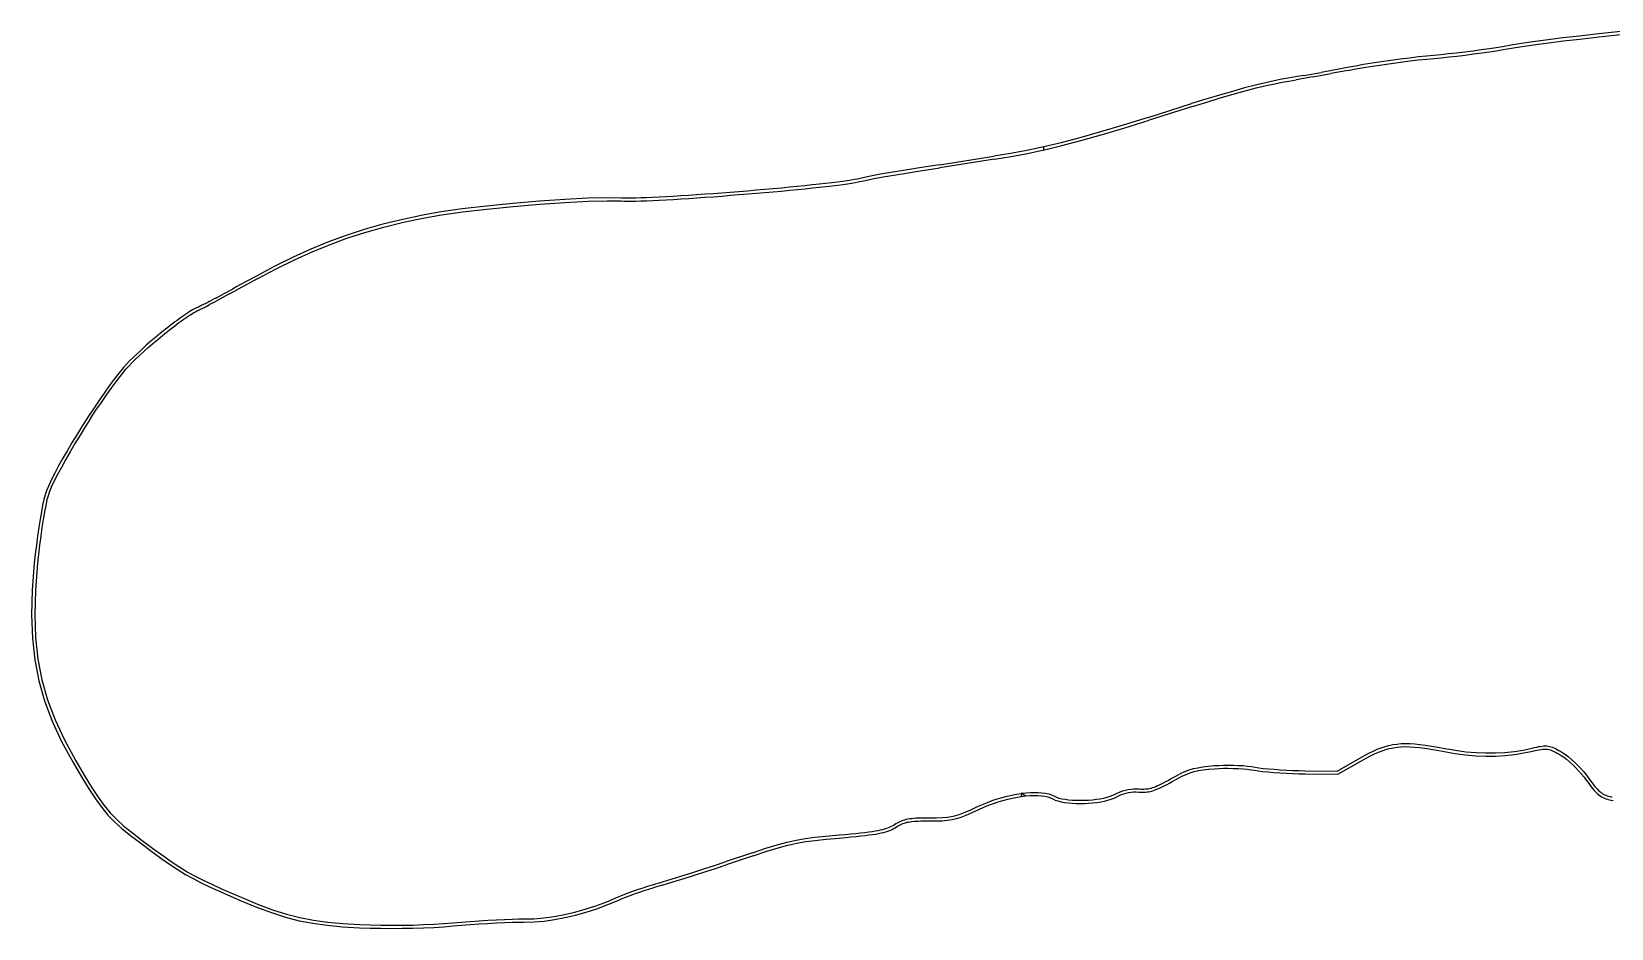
# Model space of a CAD drawing. Extents: x -187 to 142, y -17 to 97.
# Drawn here: x -187.1 to -22.5, y -7 to 86.5 of the extents above; entities that cross this region are included whole.
import ezdxf

# ---------------------------------------------------------------- set-up
doc = ezdxf.new("R2010")
doc.units = 0
doc.layers.get('0').update_dxf_attribs({"linetype": 'CONTINUOUS'})

msp = doc.modelspace()

# ---------------------------------------------------------------- linework, layer by layer
for p, q in [((-29.11, 85.6), (-30.45, 85.43)), ((-27.6, 85.79), (-29.11, 85.6)), ((-25.87, 85.99), (-27.6, 85.79)), ((-27.56, 85.48), (-25.83, 85.68)), ((-23.87, 86.21), (-25.87, 85.99)), ((-25.83, 85.68), (-23.83, 85.9)), ((-21.55, 86.45), (-23.87, 86.21)), ((-23.83, 85.9), (-21.52, 86.15)), ((-41.05, 83.97), (-41.81, 83.9)), ((-40.31, 84.04), (-41.05, 83.97)), ((-39.51, 84.12), (-40.31, 84.04)), ((-38.66, 84.21), (-39.51, 84.12)), ((-37.8, 84.31), (-38.66, 84.21)), ((-38.63, 83.9), (-37.76, 84.01)), ((-36.93, 84.42), (-37.8, 84.31)), ((-37.76, 84.01), (-36.89, 84.12)), ((-36.09, 84.54), (-36.93, 84.42)), ((-36.89, 84.12), (-36.04, 84.23)), ((-35.28, 84.65), (-36.09, 84.54)), ((-36.04, 84.23), (-35.24, 84.35)), ((-34.54, 84.77), (-35.28, 84.65)), ((-35.24, 84.35), (-34.49, 84.46)), ((-33.88, 84.88), (-34.54, 84.77)), ((-34.49, 84.46), (-33.83, 84.58)), ((-32.79, 85.07), (-33.88, 84.88)), ((-33.83, 84.58), (-32.74, 84.77)), ((-31.66, 85.25), (-32.79, 85.07)), ((-32.74, 84.77), (-31.61, 84.94)), ((-30.45, 85.43), (-31.66, 85.25)), ((-31.61, 84.94), (-30.41, 85.12)), ((-30.41, 85.12), (-29.07, 85.3)), ((-29.07, 85.3), (-27.56, 85.48)), ((-51.83, 82.38), (-52.77, 82.21)), ((-50.03, 82.71), (-51.83, 82.38)), ((-49.98, 82.4), (-51.78, 82.08)), ((-49.21, 82.86), (-50.03, 82.71)), ((-49.98, 82.4), (-49.15, 82.56)), ((-48.37, 83.01), (-49.21, 82.86)), ((-49.15, 82.56), (-48.32, 82.7)), ((-47.47, 83.16), (-48.37, 83.01)), ((-48.32, 82.7), (-47.42, 82.85)), ((-46.51, 83.31), (-47.47, 83.16)), ((-47.42, 82.85), (-46.47, 83)), ((-45.53, 83.45), (-46.51, 83.31)), ((-46.47, 83), (-45.49, 83.14)), ((-44.55, 83.58), (-45.53, 83.45)), ((-45.49, 83.14), (-44.51, 83.27)), ((-43.58, 83.7), (-44.55, 83.58)), ((-44.51, 83.27), (-43.55, 83.4)), ((-42.66, 83.81), (-43.58, 83.7)), ((-43.55, 83.4), (-42.63, 83.5)), ((-41.81, 83.9), (-42.66, 83.81)), ((-42.63, 83.5), (-41.78, 83.59)), ((-41.78, 83.59), (-41.03, 83.66)), ((-41.03, 83.66), (-40.28, 83.73)), ((-40.28, 83.73), (-39.48, 83.81)), ((-39.48, 83.81), (-38.63, 83.9)), ((-59.61, 80.88), (-60.77, 80.58)), ((-58.57, 81.13), (-59.61, 80.88)), ((-59.53, 80.58), (-58.5, 80.83)), ((-57.66, 81.34), (-58.57, 81.13)), ((-58.5, 80.83), (-57.59, 81.03)), ((-56.88, 81.49), (-57.66, 81.34)), ((-57.59, 81.03), (-56.83, 81.18)), ((-56.2, 81.6), (-56.88, 81.49)), ((-56.83, 81.18), (-56.15, 81.3)), ((-55.43, 81.74), (-56.2, 81.6)), ((-56.15, 81.3), (-55.38, 81.43)), ((-54.59, 81.89), (-55.43, 81.74)), ((-53.64, 81.74), (-55.38, 81.43)), ((-54.59, 81.89), (-52.77, 82.21)), ((-53.64, 81.74), (-51.78, 82.08)), ((-64.79, 79.42), (-66.28, 78.96)), ((-66.19, 78.66), (-64.7, 79.12)), ((-63.37, 79.84), (-64.79, 79.42)), ((-64.7, 79.12), (-63.28, 79.55)), ((-62.02, 80.23), (-63.37, 79.84)), ((-63.28, 79.55), (-61.93, 79.93)), ((-60.77, 80.58), (-62.02, 80.23)), ((-61.93, 79.93), (-60.68, 80.28)), ((-60.68, 80.28), (-59.53, 80.58)), ((-70.78, 77.52), (-73.41, 76.7)), ((-70.78, 77.52), (-66.28, 78.96)), ((-66.19, 78.66), (-70.68, 77.22)), ((-75.77, 76), (-77.9, 75.4)), ((-73.41, 76.7), (-75.77, 76)), ((-75.68, 75.7), (-73.32, 76.4)), ((-73.32, 76.4), (-70.68, 77.22)), ((-83.42, 74.07), (-85.13, 73.75)), ((-81.67, 74.45), (-83.42, 74.07)), ((-83.36, 73.77), (-81.68, 74.13)), ((-81.68, 74.13), (-81.67, 74.45)), ((-81.61, 74.14), (-81.68, 74.13)), ((-79.85, 74.88), (-81.67, 74.45)), ((-81.61, 74.14), (-79.78, 74.58)), ((-77.9, 75.4), (-79.85, 74.88)), ((-79.78, 74.58), (-77.82, 75.1)), ((-77.82, 75.1), (-75.68, 75.7)), ((-92.54, 72.59), (-94.61, 72.26)), ((-92.54, 72.59), (-86.86, 73.47)), ((-86.81, 73.16), (-92.49, 72.28)), ((-85.13, 73.75), (-86.86, 73.47)), ((-86.81, 73.16), (-85.08, 73.45)), ((-85.08, 73.45), (-83.36, 73.77)), ((-103.17, 70.78), (-103.76, 70.71)), ((-102.63, 70.85), (-103.17, 70.78)), ((-102.14, 70.92), (-102.63, 70.85)), ((-101.72, 70.98), (-102.14, 70.92)), ((-101.37, 71.05), (-101.72, 70.98)), ((-101.08, 71.1), (-101.37, 71.05)), ((-101.31, 70.74), (-101.01, 70.8)), ((-100.34, 71.26), (-101.08, 71.1)), ((-101.01, 70.8), (-100.27, 70.96)), ((-99.56, 71.42), (-100.34, 71.26)), ((-100.27, 70.96), (-99.5, 71.12)), ((-98.67, 71.59), (-99.56, 71.42)), ((-99.5, 71.12), (-98.62, 71.28)), ((-97.6, 71.77), (-98.67, 71.59)), ((-98.62, 71.28), (-97.55, 71.47)), ((-96.27, 71.99), (-97.6, 71.77)), ((-97.55, 71.47), (-96.23, 71.69)), ((-94.61, 72.26), (-96.27, 71.99)), ((-96.23, 71.69), (-94.56, 71.95)), ((-94.56, 71.95), (-92.49, 72.28)), ((-127.14, 69.15), (-129.16, 69.1)), ((-125.67, 69.12), (-127.14, 69.15)), ((-123.63, 69.13), (-124.16, 69.12)), ((-123.05, 69.15), (-123.63, 69.13)), ((-122.42, 69.18), (-123.05, 69.15)), ((-121.74, 69.21), (-122.42, 69.18)), ((-121.03, 69.25), (-121.74, 69.21)), ((-120.27, 69.29), (-121.03, 69.25)), ((-119.49, 69.34), (-120.27, 69.29)), ((-118.68, 69.39), (-119.49, 69.34)), ((-117.84, 69.45), (-118.68, 69.39)), ((-118.66, 69.08), (-117.82, 69.14)), ((-116.98, 69.51), (-117.84, 69.45)), ((-117.82, 69.14), (-116.97, 69.2)), ((-116.11, 69.57), (-116.98, 69.51)), ((-116.97, 69.2), (-116.09, 69.26)), ((-115.22, 69.64), (-116.11, 69.57)), ((-116.09, 69.26), (-115.2, 69.33)), ((-114.33, 69.71), (-115.22, 69.64)), ((-115.2, 69.33), (-114.31, 69.4)), ((-113.43, 69.78), (-114.33, 69.71)), ((-114.31, 69.4), (-113.41, 69.47)), ((-112.53, 69.85), (-113.43, 69.78)), ((-113.41, 69.47), (-112.51, 69.54)), ((-111.63, 69.93), (-112.53, 69.85)), ((-112.51, 69.54), (-111.61, 69.62)), ((-110.74, 70.01), (-111.63, 69.93)), ((-111.61, 69.62), (-110.72, 69.7)), ((-109.87, 70.08), (-110.74, 70.01)), ((-110.72, 69.7), (-109.85, 69.77)), ((-109.01, 70.16), (-109.87, 70.08)), ((-109.85, 69.77), (-108.98, 69.85)), ((-108.17, 70.24), (-109.01, 70.16)), ((-108.98, 69.85), (-108.14, 69.93)), ((-107.35, 70.32), (-108.17, 70.24)), ((-108.14, 69.93), (-107.32, 70.01)), ((-106.56, 70.4), (-107.35, 70.32)), ((-107.32, 70.01), (-106.53, 70.09)), ((-105.8, 70.48), (-106.56, 70.4)), ((-106.53, 70.09), (-105.77, 70.17)), ((-105.08, 70.56), (-105.8, 70.48)), ((-105.77, 70.17), (-105.05, 70.24)), ((-104.4, 70.63), (-105.08, 70.56)), ((-105.05, 70.24), (-104.37, 70.32)), ((-103.76, 70.71), (-104.4, 70.63)), ((-104.37, 70.32), (-103.73, 70.4)), ((-103.73, 70.4), (-103.14, 70.47)), ((-103.14, 70.47), (-102.6, 70.54)), ((-102.6, 70.54), (-102.11, 70.61)), ((-102.11, 70.61), (-101.68, 70.68)), ((-101.68, 70.68), (-101.31, 70.74)), ((-144.46, 67.68), (-146.2, 67.38)), ((-142.25, 67.99), (-144.46, 67.68)), ((-144.42, 67.37), (-142.22, 67.67)), ((-139.71, 68.28), (-142.25, 67.99)), ((-142.22, 67.67), (-139.68, 67.97)), ((-136.98, 68.55), (-139.71, 68.28)), ((-139.68, 67.97), (-136.96, 68.23)), ((-134.22, 68.79), (-136.98, 68.55)), ((-136.96, 68.23), (-134.19, 68.47)), ((-131.57, 68.97), (-134.22, 68.79)), ((-134.19, 68.47), (-131.54, 68.66)), ((-129.16, 69.1), (-131.57, 68.97)), ((-131.54, 68.66), (-129.14, 68.78)), ((-129.14, 68.78), (-127.14, 68.84)), ((-127.14, 68.84), (-125.7, 68.81)), ((-125.7, 68.81), (-125.41, 68.8)), ((-125.39, 69.11), (-125.67, 69.12)), ((-125.41, 68.8), (-125.06, 68.79)), ((-125.05, 69.1), (-125.39, 69.11)), ((-125.06, 68.79), (-124.64, 68.79)), ((-124.64, 69.11), (-125.05, 69.1)), ((-124.16, 69.12), (-124.64, 69.11)), ((-124.64, 68.79), (-124.16, 68.8)), ((-124.16, 68.8), (-123.63, 68.82)), ((-123.63, 68.82), (-123.04, 68.84)), ((-123.04, 68.84), (-122.41, 68.87)), ((-122.41, 68.87), (-121.73, 68.9)), ((-121.73, 68.9), (-121.02, 68.94)), ((-121.02, 68.94), (-120.26, 68.98)), ((-120.26, 68.98), (-119.48, 69.03)), ((-119.48, 69.03), (-118.66, 69.08)), ((-150.51, 66.38), (-152.47, 65.83)), ((-152.39, 65.53), (-150.43, 66.08)), ((-148.43, 66.89), (-150.51, 66.38)), ((-150.43, 66.08), (-148.36, 66.59)), ((-146.2, 67.38), (-148.43, 66.89)), ((-148.36, 66.59), (-146.14, 67.07)), ((-146.14, 67.07), (-144.42, 67.37)), ((-156.19, 64.55), (-158.02, 63.8)), ((-157.9, 63.52), (-156.08, 64.26)), ((-154.35, 65.22), (-156.19, 64.55)), ((-156.08, 64.26), (-154.26, 64.93)), ((-152.47, 65.83), (-154.35, 65.22)), ((-154.26, 64.93), (-152.39, 65.53)), ((-159.87, 62.96), (-161.77, 62.02)), ((-161.63, 61.74), (-159.73, 62.68)), ((-158.02, 63.8), (-159.87, 62.96)), ((-159.73, 62.68), (-157.9, 63.52)), ((-163.76, 60.96), (-164.77, 60.41)), ((-161.77, 62.02), (-163.76, 60.96)), ((-163.61, 60.69), (-161.63, 61.74)), ((-167.07, 59.17), (-166.2, 59.64)), ((-166.49, 59.13), (-165.58, 59.62)), ((-165.73, 59.89), (-166.2, 59.64)), ((-164.77, 60.41), (-165.73, 59.89)), ((-164.62, 60.14), (-165.58, 59.62)), ((-163.61, 60.69), (-164.62, 60.14)), ((-170.06, 57.62), (-170.2, 57.54)), ((-169.92, 57.68), (-170.06, 57.62)), ((-169.9, 57.69), (-169.92, 57.68)), ((-169.85, 57.71), (-169.9, 57.69)), ((-169.8, 57.73), (-169.85, 57.71)), ((-169.74, 57.77), (-169.8, 57.73)), ((-169.66, 57.8), (-169.74, 57.77)), ((-169.57, 57.85), (-169.66, 57.8)), ((-169.48, 57.9), (-169.57, 57.85)), ((-169.37, 57.95), (-169.48, 57.9)), ((-169.43, 57.57), (-169.33, 57.62)), ((-169.26, 58.01), (-169.37, 57.95)), ((-169.33, 57.62), (-169.23, 57.68)), ((-169.13, 58.07), (-169.26, 58.01)), ((-169.23, 57.68), (-169.11, 57.73)), ((-169, 58.14), (-169.13, 58.07)), ((-169.11, 57.73), (-168.99, 57.8)), ((-169, 58.14), (-168.71, 58.29)), ((-168.99, 57.8), (-168.86, 57.87)), ((-168.86, 57.87), (-168.57, 58.02)), ((-168.56, 58.38), (-168.71, 58.29)), ((-168.25, 58.19), (-168.57, 58.02)), ((-168.56, 58.38), (-168.22, 58.55)), ((-168.25, 58.19), (-167.9, 58.37)), ((-167.86, 58.74), (-168.22, 58.55)), ((-167.33, 58.68), (-167.9, 58.37)), ((-167.86, 58.74), (-167.07, 59.17)), ((-166.49, 59.13), (-167.33, 58.68)), ((-172.43, 56.03), (-172.67, 55.84)), ((-172.19, 56.21), (-172.43, 56.03)), ((-172.24, 55.79), (-172, 55.97)), ((-171.96, 56.38), (-172.19, 56.21)), ((-172, 55.97), (-171.77, 56.14)), ((-171.73, 56.55), (-171.96, 56.38)), ((-171.77, 56.14), (-171.54, 56.3)), ((-171.51, 56.71), (-171.73, 56.55)), ((-171.54, 56.3), (-171.32, 56.46)), ((-171.29, 56.86), (-171.51, 56.71)), ((-171.32, 56.46), (-171.11, 56.61)), ((-171.09, 57), (-171.29, 56.86)), ((-171.11, 56.61), (-170.91, 56.74)), ((-170.89, 57.13), (-171.09, 57)), ((-170.91, 56.74), (-170.71, 56.87)), ((-170.7, 57.25), (-170.89, 57.13)), ((-170.71, 56.87), (-170.53, 56.99)), ((-170.52, 57.36), (-170.7, 57.25)), ((-170.53, 56.99), (-170.36, 57.1)), ((-170.36, 57.46), (-170.52, 57.36)), ((-170.2, 57.54), (-170.36, 57.46)), ((-170.36, 57.1), (-170.2, 57.19)), ((-170.2, 57.19), (-170.05, 57.27)), ((-170.05, 57.27), (-169.92, 57.34)), ((-169.92, 57.34), (-169.81, 57.39)), ((-169.81, 57.39), (-169.77, 57.41)), ((-169.77, 57.41), (-169.72, 57.43)), ((-169.72, 57.43), (-169.66, 57.46)), ((-169.66, 57.46), (-169.59, 57.49)), ((-169.59, 57.49), (-169.51, 57.53)), ((-169.51, 57.53), (-169.43, 57.57)), ((-174.18, 54.63), (-174.68, 54.2)), ((-174.47, 53.97), (-173.97, 54.39)), ((-173.67, 55.05), (-174.18, 54.63)), ((-173.97, 54.39), (-173.47, 54.81)), ((-173.42, 55.25), (-173.67, 55.05)), ((-173.47, 54.81), (-173.22, 55.01)), ((-173.17, 55.45), (-173.42, 55.25)), ((-173.22, 55.01), (-172.97, 55.21)), ((-172.92, 55.65), (-173.17, 55.45)), ((-172.97, 55.21), (-172.72, 55.41)), ((-172.67, 55.84), (-172.92, 55.65)), ((-172.72, 55.41), (-172.48, 55.6)), ((-172.48, 55.6), (-172.24, 55.79)), ((-176.09, 52.94), (-176.51, 52.54)), ((-176.29, 52.32), (-175.88, 52.72)), ((-175.64, 53.36), (-176.09, 52.94)), ((-175.88, 52.72), (-175.43, 53.13)), ((-175.17, 53.78), (-175.64, 53.36)), ((-175.43, 53.13), (-174.96, 53.55)), ((-174.68, 54.2), (-175.17, 53.78)), ((-174.96, 53.55), (-174.47, 53.97)), ((-177.53, 51.47), (-178, 50.91)), ((-177.75, 50.72), (-177.29, 51.28)), ((-177.24, 51.8), (-177.53, 51.47)), ((-177.29, 51.28), (-177, 51.6)), ((-176.9, 52.16), (-177.24, 51.8)), ((-177, 51.6), (-176.67, 51.95)), ((-176.51, 52.54), (-176.9, 52.16)), ((-176.67, 51.95), (-176.29, 52.32)), ((-179.02, 49.57), (-179.56, 48.81)), ((-179.29, 48.64), (-178.75, 49.39)), ((-178.5, 50.27), (-179.02, 49.57)), ((-178.75, 49.39), (-178.24, 50.09)), ((-178, 50.91), (-178.5, 50.27)), ((-178.24, 50.09), (-177.75, 50.72)), ((-180.12, 48.01), (-180.68, 47.17)), ((-180.41, 47.01), (-179.85, 47.84)), ((-179.56, 48.81), (-180.12, 48.01)), ((-179.85, 47.84), (-179.29, 48.64)), ((-181.24, 46.31), (-181.8, 45.44)), ((-180.97, 46.15), (-181.53, 45.28)), ((-180.68, 47.17), (-181.24, 46.31)), ((-180.97, 46.15), (-180.41, 47.01)), ((-182.35, 44.56), (-182.88, 43.69)), ((-181.8, 45.44), (-182.35, 44.56)), ((-181.53, 45.28), (-182.07, 44.41)), ((-183.38, 42.84), (-183.86, 42.01)), ((-182.88, 43.69), (-183.38, 42.84)), ((-182.6, 43.54), (-183.1, 42.68)), ((-182.07, 44.41), (-182.6, 43.54)), ((-184.3, 41.22), (-184.69, 40.48)), ((-183.86, 42.01), (-184.3, 41.22)), ((-183.58, 41.86), (-184.01, 41.07)), ((-183.1, 42.68), (-183.58, 41.86)), ((-185.04, 39.8), (-185.33, 39.18)), ((-184.69, 40.48), (-185.04, 39.8)), ((-184.75, 39.66), (-185.03, 39.06)), ((-184.4, 40.34), (-184.75, 39.66)), ((-184.01, 41.07), (-184.4, 40.34)), ((-185.71, 38.19), (-185.84, 37.73)), ((-185.55, 38.64), (-185.71, 38.19)), ((-185.33, 39.18), (-185.55, 38.64)), ((-185.4, 38.11), (-185.52, 37.67)), ((-185.25, 38.54), (-185.4, 38.11)), ((-185.03, 39.06), (-185.25, 38.54)), ((-186.1, 36.44), (-186.23, 35.66)), ((-185.97, 37.14), (-186.1, 36.44)), ((-185.84, 37.73), (-185.97, 37.14)), ((-185.77, 36.42), (-185.91, 35.64)), ((-185.64, 37.1), (-185.77, 36.42)), ((-185.52, 37.67), (-185.64, 37.1)), ((-186.37, 34.81), (-186.5, 33.91)), ((-186.23, 35.66), (-186.37, 34.81)), ((-186.04, 34.79), (-186.17, 33.89)), ((-185.91, 35.64), (-186.04, 34.79)), ((-186.62, 32.97), (-186.73, 32.03)), ((-186.5, 33.91), (-186.62, 32.97)), ((-186.29, 32.95), (-186.41, 32.01)), ((-186.17, 33.89), (-186.29, 32.95)), ((-186.73, 32.03), (-186.83, 31.1)), ((-186.41, 32.01), (-186.5, 31.08)), ((-186.83, 31.1), (-187.05, 28.29)), ((-186.5, 31.08), (-186.72, 28.29)), ((-187.05, 28.29), (-187.11, 25.7)), ((-186.72, 28.29), (-186.79, 25.71)), ((-187.11, 25.7), (-187.03, 23.29)), ((-186.79, 25.71), (-186.71, 23.33)), ((-187.03, 23.29), (-186.78, 21.02)), ((-186.71, 23.33), (-186.46, 21.08)), ((-186.78, 21.02), (-186.36, 18.85)), ((-186.46, 21.08), (-186.05, 18.94)), ((-186.36, 18.85), (-185.76, 16.74)), ((-186.05, 18.94), (-185.46, 16.85)), ((-185.76, 16.74), (-184.98, 14.64)), ((-185.46, 16.85), (-184.67, 14.78)), ((-184.98, 14.64), (-183.99, 12.53)), ((-184.67, 14.78), (-183.7, 12.68)), ((-183.99, 12.53), (-182.8, 10.34)), ((-183.7, 12.68), (-182.52, 10.51)), ((-47.35, 11.51), (-46.93, 11.7)), ((-46.93, 11.7), (-46.52, 11.86)), ((-46.81, 11.4), (-46.41, 11.56)), ((-46.52, 11.86), (-46.11, 12)), ((-46.41, 11.56), (-46.02, 11.69)), ((-46.11, 12), (-45.71, 12.11)), ((-46.02, 11.69), (-45.64, 11.79)), ((-45.71, 12.11), (-45.3, 12.19)), ((-45.64, 11.79), (-45.24, 11.87)), ((-45.3, 12.19), (-44.88, 12.25)), ((-45.24, 11.87), (-44.84, 11.93)), ((-44.88, 12.25), (-44.45, 12.29)), ((-44.84, 11.93), (-44.43, 11.97)), ((-44.45, 12.29), (-44, 12.3)), ((-44.43, 11.97), (-44, 11.98)), ((-44, 12.3), (-43.52, 12.29)), ((-44, 11.98), (-43.54, 11.97)), ((-43.54, 11.97), (-43.05, 11.94)), ((-43.52, 12.29), (-43.02, 12.26)), ((-43.05, 11.94), (-42.52, 11.89)), ((-43.02, 12.26), (-42.48, 12.21)), ((-42.52, 11.89), (-41.96, 11.81)), ((-42.48, 12.21), (-41.91, 12.13)), ((-41.96, 11.81), (-41.35, 11.72)), ((-41.91, 12.13), (-41.29, 12.04)), ((-41.35, 11.72), (-40.69, 11.61)), ((-41.29, 12.04), (-40.62, 11.92)), ((-40.69, 11.61), (-39.97, 11.48)), ((-40.62, 11.92), (-39.9, 11.79)), ((-39.9, 11.79), (-38.78, 11.6)), ((-38.78, 11.6), (-37.69, 11.45)), ((-32.68, 11.48), (-31.73, 11.63)), ((-31.73, 11.63), (-30.78, 11.83)), ((-31.67, 11.32), (-30.71, 11.52)), ((-30.78, 11.83), (-30.54, 11.89)), ((-30.71, 11.52), (-30.47, 11.58)), ((-30.54, 11.89), (-30.32, 11.94)), ((-30.47, 11.58), (-30.26, 11.63)), ((-30.32, 11.94), (-30.12, 11.98)), ((-30.26, 11.63), (-30.07, 11.66)), ((-30.12, 11.98), (-29.93, 12.01)), ((-30.07, 11.66), (-29.89, 11.69)), ((-29.93, 12.01), (-29.76, 12.04)), ((-29.89, 11.69), (-29.73, 11.72)), ((-29.76, 12.04), (-29.59, 12.05)), ((-29.73, 11.72), (-29.58, 11.73)), ((-29.59, 12.05), (-29.43, 12.06)), ((-29.58, 11.73), (-29.44, 11.73)), ((-29.44, 11.73), (-29.31, 11.73)), ((-29.43, 12.06), (-29.28, 12.05)), ((-29.31, 11.73), (-29.19, 11.71)), ((-29.28, 12.05), (-29.13, 12.03)), ((-29.19, 11.71), (-29.06, 11.69)), ((-29.13, 12.03), (-28.98, 12)), ((-29.06, 11.69), (-28.93, 11.65)), ((-28.98, 12), (-28.83, 11.96)), ((-28.93, 11.65), (-28.8, 11.61)), ((-28.83, 11.96), (-28.68, 11.91)), ((-28.8, 11.61), (-28.66, 11.55)), ((-28.68, 11.91), (-28.53, 11.84)), ((-28.66, 11.55), (-28.52, 11.48)), ((-28.53, 11.84), (-28.37, 11.77)), ((-28.37, 11.77), (-28.2, 11.68)), ((-28.2, 11.68), (-28.02, 11.58)), ((-28.02, 11.58), (-27.82, 11.46)), ((-182.8, 10.34), (-181.92, 8.83)), ((-182.52, 10.51), (-181.63, 9.01)), ((-65.61, 9.79), (-65.11, 9.88)), ((-65.11, 9.88), (-64.55, 9.95)), ((-64.55, 9.95), (-63.92, 10)), ((-63.92, 10), (-63.45, 10.03)), ((-63.45, 10.03), (-62.96, 10.05)), ((-62.96, 10.05), (-62.44, 10.05)), ((-62.44, 10.05), (-61.92, 10.04)), ((-61.92, 10.04), (-61.41, 10.03)), ((-61.41, 10.03), (-60.91, 10)), ((-60.91, 10), (-60.44, 9.95)), ((-60.44, 9.95), (-60.02, 9.9)), ((-60.02, 9.9), (-59.64, 9.84)), ((-51.1, 9.43), (-48.73, 10.78)), ((-51.02, 9.1), (-48.57, 10.5)), ((-48.73, 10.78), (-48.25, 11.05)), ((-48.57, 10.5), (-48.09, 10.77)), ((-48.25, 11.05), (-47.79, 11.29)), ((-48.09, 10.77), (-47.65, 11.01)), ((-47.79, 11.29), (-47.35, 11.51)), ((-47.65, 11.01), (-47.22, 11.22)), ((-47.22, 11.22), (-46.81, 11.4)), ((-39.97, 11.48), (-38.83, 11.28)), ((-38.83, 11.28), (-37.73, 11.14)), ((-37.73, 11.14), (-36.66, 11.04)), ((-37.69, 11.45), (-36.64, 11.36)), ((-36.66, 11.04), (-35.62, 11)), ((-36.64, 11.36), (-35.61, 11.32)), ((-35.62, 11), (-34.61, 11)), ((-35.61, 11.32), (-34.62, 11.32)), ((-34.62, 11.32), (-33.64, 11.38)), ((-34.61, 11), (-33.62, 11.06)), ((-33.64, 11.38), (-32.68, 11.48)), ((-33.62, 11.06), (-32.64, 11.16)), ((-32.64, 11.16), (-31.67, 11.32)), ((-28.52, 11.48), (-28.35, 11.39)), ((-28.35, 11.39), (-28.18, 11.3)), ((-28.18, 11.3), (-27.99, 11.19)), ((-27.99, 11.19), (-27.78, 11.06)), ((-27.82, 11.46), (-27.61, 11.34)), ((-27.78, 11.06), (-27.51, 10.88)), ((-27.61, 11.34), (-27.32, 11.15)), ((-27.51, 10.88), (-27.22, 10.66)), ((-27.32, 11.15), (-27.01, 10.91)), ((-27.22, 10.66), (-26.91, 10.4)), ((-27.01, 10.91), (-26.69, 10.64)), ((-26.91, 10.4), (-26.59, 10.11)), ((-26.69, 10.64), (-26.36, 10.34)), ((-26.59, 10.11), (-26.27, 9.8)), ((-26.36, 10.34), (-26.03, 10.02)), ((-26.03, 10.02), (-25.71, 9.69)), ((-181.92, 8.83), (-181.15, 7.58)), ((-181.63, 9.01), (-180.87, 7.76)), ((-69.2, 8.21), (-68.97, 8.34)), ((-68.97, 8.34), (-68.72, 8.47)), ((-68.72, 8.47), (-68.46, 8.62)), ((-68.57, 8.19), (-68.3, 8.34)), ((-68.46, 8.62), (-67.91, 8.92)), ((-68.3, 8.34), (-67.76, 8.64)), ((-67.91, 8.92), (-67.41, 9.18)), ((-67.76, 8.64), (-67.28, 8.89)), ((-67.41, 9.18), (-66.96, 9.38)), ((-67.28, 8.89), (-66.84, 9.09)), ((-66.96, 9.38), (-66.52, 9.55)), ((-66.84, 9.09), (-66.41, 9.25)), ((-66.52, 9.55), (-66.07, 9.69)), ((-66.41, 9.25), (-65.99, 9.38)), ((-66.07, 9.69), (-65.61, 9.79)), ((-65.99, 9.38), (-65.55, 9.48)), ((-65.55, 9.48), (-65.07, 9.56)), ((-65.07, 9.56), (-64.52, 9.63)), ((-64.52, 9.63), (-63.9, 9.68)), ((-63.9, 9.68), (-63.44, 9.71)), ((-63.44, 9.71), (-62.96, 9.73)), ((-62.96, 9.73), (-62.45, 9.73)), ((-62.45, 9.73), (-61.93, 9.72)), ((-61.93, 9.72), (-61.43, 9.7)), ((-61.43, 9.7), (-60.94, 9.67)), ((-60.94, 9.67), (-60.48, 9.63)), ((-60.48, 9.63), (-60.06, 9.58)), ((-60.06, 9.58), (-59.71, 9.53)), ((-59.71, 9.53), (-59.32, 9.46)), ((-59.64, 9.84), (-59.27, 9.78)), ((-59.32, 9.46), (-58.84, 9.4)), ((-59.27, 9.78), (-58.8, 9.72)), ((-58.84, 9.4), (-58.3, 9.34)), ((-58.8, 9.72), (-58.27, 9.67)), ((-58.3, 9.34), (-57.71, 9.29)), ((-58.27, 9.67), (-57.68, 9.62)), ((-57.71, 9.29), (-57.08, 9.25)), ((-57.68, 9.62), (-57.05, 9.57)), ((-57.08, 9.25), (-56.42, 9.21)), ((-57.05, 9.57), (-56.4, 9.53)), ((-56.42, 9.21), (-55.75, 9.17)), ((-56.4, 9.53), (-55.74, 9.5)), ((-55.75, 9.17), (-55.09, 9.15)), ((-55.74, 9.5), (-55.08, 9.48)), ((-55.09, 9.15), (-54.45, 9.14)), ((-55.08, 9.48), (-54.45, 9.46)), ((-54.45, 9.46), (-51.1, 9.43)), ((-54.45, 9.14), (-51.02, 9.1)), ((-26.27, 9.8), (-25.96, 9.47)), ((-25.96, 9.47), (-25.66, 9.13)), ((-25.71, 9.69), (-25.41, 9.34)), ((-25.66, 9.13), (-25.39, 8.8)), ((-25.41, 9.34), (-25.13, 9)), ((-25.39, 8.8), (-25.15, 8.48)), ((-25.15, 8.48), (-24.97, 8.24)), ((-25.13, 9), (-24.88, 8.66)), ((-24.97, 8.24), (-24.81, 8.02)), ((-24.88, 8.66), (-24.71, 8.43)), ((-24.71, 8.43), (-24.55, 8.21)), ((-181.15, 7.58), (-180.46, 6.53)), ((-180.87, 7.76), (-180.19, 6.72)), ((-180.19, 6.72), (-179.56, 5.84)), ((-86.52, 6.53), (-86, 6.69)), ((-86, 6.69), (-85.49, 6.82)), ((-85.49, 6.82), (-84.99, 6.94)), ((-85.42, 6.51), (-84.93, 6.62)), ((-84.99, 6.94), (-84.5, 7.04)), ((-84.93, 6.62), (-84.45, 6.72)), ((-84.5, 7.04), (-84.02, 7.11)), ((-84.45, 6.72), (-83.98, 6.79)), ((-83.97, 7.12), (-84.02, 7.11)), ((-84.02, 7.11), (-83.97, 7.09)), ((-83.98, 6.79), (-83.97, 7.09)), ((-83.98, 6.79), (-83.53, 6.85)), ((-83.97, 7.12), (-83.55, 7.17)), ((-83.97, 7.09), (-83.97, 7.12)), ((-83.97, 7.09), (-83.53, 6.85)), ((-83.55, 7.17), (-83.1, 7.2)), ((-83.53, 6.85), (-83.09, 6.88)), ((-83.1, 7.2), (-82.67, 7.22)), ((-83.09, 6.88), (-82.67, 6.89)), ((-82.67, 7.22), (-82.25, 7.21)), ((-82.67, 6.89), (-82.28, 6.88)), ((-82.28, 6.88), (-81.91, 6.85)), ((-82.25, 7.21), (-81.86, 7.18)), ((-81.91, 6.85), (-81.57, 6.81)), ((-81.86, 7.18), (-81.5, 7.13)), ((-81.57, 6.81), (-81.26, 6.74)), ((-81.5, 7.13), (-81.16, 7.05)), ((-81.26, 6.74), (-80.98, 6.65)), ((-81.16, 7.05), (-80.85, 6.95)), ((-80.98, 6.65), (-80.74, 6.54)), ((-80.85, 6.95), (-80.57, 6.82)), ((-80.57, 6.82), (-80.36, 6.72)), ((-80.36, 6.72), (-80.09, 6.63)), ((-80.09, 6.63), (-79.79, 6.56)), ((-75.78, 6.56), (-75.41, 6.63)), ((-75.41, 6.63), (-75.06, 6.71)), ((-75.06, 6.71), (-74.74, 6.81)), ((-74.74, 6.81), (-74.46, 6.91)), ((-74.64, 6.5), (-74.33, 6.62)), ((-74.46, 6.91), (-74.22, 7.03)), ((-74.33, 6.62), (-74.07, 6.75)), ((-74.22, 7.03), (-73.96, 7.16)), ((-74.07, 6.75), (-73.82, 6.88)), ((-73.96, 7.16), (-73.7, 7.28)), ((-73.82, 6.88), (-73.58, 6.99)), ((-73.7, 7.28), (-73.43, 7.38)), ((-73.58, 6.99), (-73.33, 7.08)), ((-73.43, 7.38), (-73.16, 7.46)), ((-73.33, 7.08), (-73.09, 7.15)), ((-73.16, 7.46), (-72.89, 7.52)), ((-73.09, 7.15), (-72.83, 7.2)), ((-72.89, 7.52), (-72.61, 7.56)), ((-72.83, 7.2), (-72.58, 7.24)), ((-72.61, 7.56), (-72.32, 7.58)), ((-72.58, 7.24), (-72.31, 7.26)), ((-72.32, 7.58), (-72.03, 7.59)), ((-72.31, 7.26), (-72.04, 7.26)), ((-72.04, 7.26), (-71.76, 7.25)), ((-72.03, 7.59), (-71.72, 7.57)), ((-71.76, 7.25), (-71.58, 7.24)), ((-71.72, 7.57), (-71.56, 7.56)), ((-71.58, 7.24), (-71.41, 7.24)), ((-71.56, 7.56), (-71.4, 7.56)), ((-71.41, 7.24), (-71.24, 7.24)), ((-71.4, 7.56), (-71.25, 7.56)), ((-71.25, 7.56), (-71.09, 7.57)), ((-71.24, 7.24), (-71.08, 7.25)), ((-71.09, 7.57), (-70.95, 7.58)), ((-71.08, 7.25), (-70.91, 7.26)), ((-70.95, 7.58), (-70.8, 7.6)), ((-70.91, 7.26), (-70.75, 7.29)), ((-70.8, 7.6), (-70.65, 7.63)), ((-70.75, 7.29), (-70.58, 7.32)), ((-70.65, 7.63), (-70.49, 7.67)), ((-70.58, 7.32), (-70.41, 7.36)), ((-70.49, 7.67), (-70.34, 7.72)), ((-70.41, 7.36), (-70.24, 7.41)), ((-70.34, 7.72), (-70.17, 7.77)), ((-70.24, 7.41), (-70.06, 7.47)), ((-70.17, 7.77), (-70, 7.84)), ((-70.06, 7.47), (-69.88, 7.54)), ((-70, 7.84), (-69.82, 7.92)), ((-69.88, 7.54), (-69.69, 7.62)), ((-69.82, 7.92), (-69.63, 8)), ((-69.69, 7.62), (-69.49, 7.71)), ((-69.63, 8), (-69.42, 8.1)), ((-69.49, 7.71), (-69.28, 7.82)), ((-69.42, 8.1), (-69.2, 8.21)), ((-69.28, 7.82), (-69.06, 7.93)), ((-69.06, 7.93), (-68.82, 8.05)), ((-68.82, 8.05), (-68.57, 8.19)), ((-24.81, 8.02), (-24.66, 7.81)), ((-24.66, 7.81), (-24.51, 7.63)), ((-24.55, 8.21), (-24.4, 8.01)), ((-24.51, 7.63), (-24.37, 7.46)), ((-24.4, 8.01), (-24.26, 7.84)), ((-24.37, 7.46), (-24.24, 7.31)), ((-24.26, 7.84), (-24.12, 7.68)), ((-24.24, 7.31), (-24.1, 7.18)), ((-24.12, 7.68), (-24, 7.54)), ((-24.1, 7.18), (-23.97, 7.06)), ((-24, 7.54), (-23.87, 7.41)), ((-23.97, 7.06), (-23.84, 6.95)), ((-23.87, 7.41), (-23.75, 7.3)), ((-23.84, 6.95), (-23.7, 6.85)), ((-23.75, 7.3), (-23.63, 7.2)), ((-23.7, 6.85), (-23.56, 6.76)), ((-23.63, 7.2), (-23.51, 7.12)), ((-23.56, 6.76), (-23.41, 6.69)), ((-23.51, 7.12), (-23.39, 7.04)), ((-23.41, 6.69), (-23.26, 6.62)), ((-23.39, 7.04), (-23.26, 6.97)), ((-23.26, 6.97), (-23.13, 6.91)), ((-23.26, 6.62), (-23.11, 6.56)), ((-23.13, 6.91), (-22.99, 6.86)), ((-22.99, 6.86), (-22.84, 6.81)), ((-22.84, 6.81), (-22.68, 6.77)), ((-22.68, 6.77), (-22.5, 6.72)), ((-180.46, 6.53), (-179.81, 5.64)), ((-179.81, 5.64), (-179.16, 4.86)), ((-179.56, 5.84), (-178.92, 5.08)), ((-178.92, 5.08), (-178.24, 4.38)), ((-90.83, 4.8), (-90.37, 4.95)), ((-90.37, 4.95), (-89.86, 5.15)), ((-89.86, 5.15), (-89.27, 5.41)), ((-89.74, 4.85), (-89.14, 5.11)), ((-89.27, 5.41), (-88.56, 5.73)), ((-89.14, 5.11), (-88.43, 5.44)), ((-88.56, 5.73), (-88.06, 5.96)), ((-88.43, 5.44), (-87.93, 5.67)), ((-88.06, 5.96), (-87.54, 6.17)), ((-87.93, 5.67), (-87.43, 5.87)), ((-87.54, 6.17), (-87.03, 6.36)), ((-87.43, 5.87), (-86.92, 6.06)), ((-87.03, 6.36), (-86.52, 6.53)), ((-86.92, 6.06), (-86.42, 6.23)), ((-86.42, 6.23), (-85.92, 6.38)), ((-85.92, 6.38), (-85.42, 6.51)), ((-80.74, 6.54), (-80.48, 6.42)), ((-80.48, 6.42), (-80.19, 6.32)), ((-80.19, 6.32), (-79.86, 6.24)), ((-79.86, 6.24), (-79.5, 6.17)), ((-79.79, 6.56), (-79.45, 6.5)), ((-79.5, 6.17), (-79.12, 6.12)), ((-79.45, 6.5), (-79.08, 6.45)), ((-79.12, 6.12), (-78.72, 6.09)), ((-79.08, 6.45), (-78.69, 6.42)), ((-78.72, 6.09), (-78.3, 6.07)), ((-78.69, 6.42), (-78.29, 6.39)), ((-78.3, 6.07), (-77.87, 6.06)), ((-78.29, 6.39), (-77.87, 6.39)), ((-77.87, 6.39), (-77.44, 6.39)), ((-77.87, 6.06), (-77.44, 6.07)), ((-77.44, 6.39), (-77.01, 6.41)), ((-77.44, 6.07), (-77, 6.09)), ((-77.01, 6.41), (-76.59, 6.45)), ((-77, 6.09), (-76.57, 6.12)), ((-76.59, 6.45), (-76.18, 6.5)), ((-76.57, 6.12), (-76.14, 6.17)), ((-76.18, 6.5), (-75.78, 6.56)), ((-76.14, 6.17), (-75.74, 6.23)), ((-75.74, 6.23), (-75.35, 6.31)), ((-75.35, 6.31), (-74.98, 6.4)), ((-74.98, 6.4), (-74.64, 6.5)), ((-23.11, 6.56), (-22.94, 6.5)), ((-22.94, 6.5), (-22.76, 6.45)), ((-22.76, 6.45), (-22.57, 6.41)), ((-22.57, 6.41), (-22.37, 6.37)), ((-179.16, 4.86), (-178.47, 4.15)), ((-178.47, 4.15), (-177.71, 3.46)), ((-178.24, 4.38), (-177.49, 3.7)), ((-177.71, 3.46), (-176.82, 2.74)), ((-177.49, 3.7), (-176.61, 2.99)), ((-98.93, 3.25), (-98.67, 3.31)), ((-98.67, 3.31), (-98.43, 3.36)), ((-98.43, 3.36), (-98.22, 3.42)), ((-98.22, 3.42), (-98.02, 3.48)), ((-98.02, 3.48), (-97.84, 3.55)), ((-97.84, 3.55), (-97.68, 3.62)), ((-97.72, 3.25), (-97.54, 3.33)), ((-97.68, 3.62), (-97.52, 3.7)), ((-97.54, 3.33), (-97.37, 3.41)), ((-97.52, 3.7), (-97.37, 3.78)), ((-97.37, 3.78), (-97.22, 3.87)), ((-97.37, 3.41), (-97.21, 3.5)), ((-97.22, 3.87), (-97.07, 3.96)), ((-97.21, 3.5), (-97.05, 3.6)), ((-97.07, 3.96), (-96.92, 4.05)), ((-97.05, 3.6), (-96.91, 3.69)), ((-96.92, 4.05), (-96.77, 4.13)), ((-96.91, 3.69), (-96.77, 3.77)), ((-96.77, 4.13), (-96.62, 4.2)), ((-96.77, 3.77), (-96.63, 3.84)), ((-96.63, 3.84), (-96.49, 3.91)), ((-96.62, 4.2), (-96.47, 4.26)), ((-96.49, 3.91), (-96.36, 3.96)), ((-96.47, 4.26), (-96.32, 4.32)), ((-96.36, 3.96), (-96.22, 4.02)), ((-96.32, 4.32), (-96.16, 4.37)), ((-96.22, 4.02), (-96.07, 4.06)), ((-96.16, 4.37), (-95.99, 4.41)), ((-96.07, 4.06), (-95.92, 4.1)), ((-95.99, 4.41), (-95.82, 4.45)), ((-95.92, 4.1), (-95.76, 4.13)), ((-95.82, 4.45), (-95.63, 4.48)), ((-95.76, 4.13), (-95.59, 4.16)), ((-95.63, 4.48), (-95.43, 4.51)), ((-95.59, 4.16), (-95.4, 4.19)), ((-95.43, 4.51), (-95.22, 4.53)), ((-95.4, 4.19), (-95.2, 4.21)), ((-95.22, 4.53), (-94.99, 4.55)), ((-95.2, 4.21), (-94.98, 4.22)), ((-94.99, 4.55), (-94.74, 4.56)), ((-94.98, 4.22), (-94.74, 4.23)), ((-94.74, 4.56), (-94.48, 4.57)), ((-94.74, 4.23), (-94.48, 4.24)), ((-94.48, 4.57), (-94.19, 4.57)), ((-94.48, 4.24), (-94.19, 4.25)), ((-94.19, 4.57), (-93.87, 4.57)), ((-94.19, 4.25), (-93.88, 4.25)), ((-93.88, 4.25), (-93.55, 4.25)), ((-93.87, 4.57), (-93.54, 4.57)), ((-93.55, 4.25), (-92.84, 4.25)), ((-93.54, 4.57), (-92.84, 4.57)), ((-92.84, 4.57), (-92.25, 4.59)), ((-92.84, 4.25), (-92.24, 4.27)), ((-92.25, 4.59), (-91.74, 4.63)), ((-92.24, 4.27), (-91.71, 4.31)), ((-91.74, 4.63), (-91.28, 4.69)), ((-91.71, 4.31), (-91.23, 4.38)), ((-91.28, 4.69), (-90.83, 4.8)), ((-91.23, 4.38), (-90.76, 4.49)), ((-90.76, 4.49), (-90.27, 4.65)), ((-90.27, 4.65), (-89.74, 4.85)), ((-176.82, 2.74), (-175.78, 1.95)), ((-176.61, 2.99), (-175.58, 2.21)), ((-175.78, 1.95), (-174.57, 1.04)), ((-175.58, 2.21), (-174.37, 1.31)), ((-110.61, 1.39), (-109.43, 1.75)), ((-109.43, 1.75), (-108.4, 2.02)), ((-109.35, 1.44), (-108.34, 1.71)), ((-108.4, 2.02), (-107.46, 2.24)), ((-108.34, 1.71), (-107.41, 1.92)), ((-107.46, 2.24), (-106.52, 2.4)), ((-107.41, 1.92), (-106.48, 2.09)), ((-106.52, 2.4), (-105.51, 2.54)), ((-106.48, 2.09), (-105.48, 2.22)), ((-105.51, 2.54), (-104.36, 2.66)), ((-105.48, 2.22), (-104.33, 2.34)), ((-104.36, 2.66), (-102.98, 2.79)), ((-104.33, 2.34), (-102.96, 2.46)), ((-102.98, 2.79), (-102.35, 2.84)), ((-102.96, 2.46), (-102.33, 2.52)), ((-102.35, 2.84), (-101.77, 2.9)), ((-102.33, 2.52), (-101.74, 2.58)), ((-101.77, 2.9), (-101.24, 2.95)), ((-101.74, 2.58), (-101.21, 2.63)), ((-101.24, 2.95), (-100.75, 3)), ((-101.21, 2.63), (-100.73, 2.68)), ((-100.75, 3), (-100.31, 3.05)), ((-100.73, 2.68), (-100.28, 2.73)), ((-100.31, 3.05), (-99.91, 3.1)), ((-100.28, 2.73), (-99.88, 2.78)), ((-99.91, 3.1), (-99.55, 3.15)), ((-99.88, 2.78), (-99.51, 2.83)), ((-99.55, 3.15), (-99.23, 3.2)), ((-99.51, 2.83), (-99.18, 2.88)), ((-99.23, 3.2), (-98.93, 3.25)), ((-99.18, 2.88), (-98.88, 2.94)), ((-98.88, 2.94), (-98.6, 2.99)), ((-98.6, 2.99), (-98.35, 3.05)), ((-98.35, 3.05), (-98.13, 3.11)), ((-98.13, 3.11), (-97.92, 3.18)), ((-97.92, 3.18), (-97.72, 3.25)), ((-174.57, 1.04), (-173.54, 0.3)), ((-174.37, 1.31), (-173.35, 0.56)), ((-173.54, 0.3), (-172.65, -0.33)), ((-173.35, 0.56), (-172.46, -0.06)), ((-112.03, 0.93), (-114.86, -0.02)), ((-111.93, 0.62), (-114.76, -0.33)), ((-112.03, 0.93), (-110.61, 1.39)), ((-111.93, 0.62), (-110.52, 1.08)), ((-110.52, 1.08), (-109.35, 1.44)), ((-172.65, -0.33), (-171.84, -0.86)), ((-172.46, -0.06), (-171.66, -0.58)), ((-171.84, -0.86), (-171.08, -1.33)), ((-171.66, -0.58), (-170.9, -1.05)), ((-171.08, -1.33), (-170.3, -1.76)), ((-170.9, -1.05), (-170.13, -1.47)), ((-170.13, -1.47), (-169.3, -1.9)), ((-120.05, -1.7), (-119.14, -1.41)), ((-119.14, -1.41), (-118.14, -1.09)), ((-119.04, -1.72), (-118.04, -1.4)), ((-118.14, -1.09), (-117.08, -0.75)), ((-118.04, -1.4), (-116.98, -1.06)), ((-117.08, -0.75), (-115.98, -0.39)), ((-116.98, -1.06), (-115.88, -0.7)), ((-115.98, -0.39), (-114.86, -0.02)), ((-115.88, -0.7), (-114.76, -0.33)), ((-170.3, -1.76), (-169.45, -2.19)), ((-169.45, -2.19), (-168.51, -2.64)), ((-169.3, -1.9), (-168.35, -2.34)), ((-168.51, -2.64), (-167.4, -3.14)), ((-168.35, -2.34), (-167.25, -2.85)), ((-167.4, -3.14), (-165.44, -4.01)), ((-167.25, -2.85), (-165.3, -3.71)), ((-125.31, -3.38), (-124.86, -3.22)), ((-124.86, -3.22), (-124.39, -3.04)), ((-124.39, -3.04), (-123.9, -2.87)), ((-124.29, -3.35), (-123.8, -3.18)), ((-123.9, -2.87), (-123.4, -2.71)), ((-123.8, -3.18), (-123.31, -3.02)), ((-123.4, -2.71), (-122.91, -2.55)), ((-123.31, -3.02), (-122.82, -2.86)), ((-122.91, -2.55), (-122.44, -2.41)), ((-122.82, -2.86), (-122.36, -2.72)), ((-122.44, -2.41), (-121.5, -2.14)), ((-121.42, -2.45), (-122.36, -2.72)), ((-121.5, -2.14), (-120.84, -1.94)), ((-121.42, -2.45), (-120.75, -2.25)), ((-120.84, -1.94), (-120.05, -1.7)), ((-120.75, -2.25), (-119.95, -2.01)), ((-119.95, -2.01), (-119.04, -1.72)), ((-165.44, -4.01), (-163.7, -4.73)), ((-165.3, -3.71), (-163.57, -4.43)), ((-163.7, -4.73), (-162.13, -5.31)), ((-163.57, -4.43), (-162.01, -5.01)), ((-129.43, -4.95), (-128.32, -4.59)), ((-129.34, -5.26), (-128.22, -4.9)), ((-128.32, -4.59), (-127.2, -4.17)), ((-128.22, -4.9), (-127.09, -4.47)), ((-127.2, -4.17), (-126.08, -3.7)), ((-127.09, -4.47), (-125.95, -4)), ((-126.08, -3.7), (-125.72, -3.55)), ((-125.95, -4), (-125.6, -3.85)), ((-125.72, -3.55), (-125.31, -3.38)), ((-125.6, -3.85), (-125.2, -3.69)), ((-125.2, -3.69), (-124.76, -3.52)), ((-124.76, -3.52), (-124.29, -3.35)), ((-162.13, -5.31), (-160.66, -5.78)), ((-162.01, -5.01), (-160.56, -5.47)), ((-160.66, -5.78), (-159.25, -6.15)), ((-160.56, -5.47), (-159.16, -5.83)), ((-159.25, -6.15), (-157.82, -6.42)), ((-159.16, -5.83), (-157.76, -6.11)), ((-157.82, -6.42), (-156.33, -6.63)), ((-157.76, -6.11), (-156.29, -6.31)), ((-156.29, -6.31), (-154.69, -6.45)), ((-154.69, -6.45), (-152.91, -6.55)), ((-152.91, -6.55), (-151.83, -6.59)), ((-147.38, -6.6), (-146.29, -6.56)), ((-146.29, -6.56), (-145.22, -6.51)), ((-145.22, -6.51), (-144.19, -6.45)), ((-144.19, -6.45), (-143.21, -6.37)), ((-143.21, -6.37), (-142.34, -6.3)), ((-142.34, -6.3), (-141.43, -6.23)), ((-142.32, -6.62), (-141.42, -6.55)), ((-141.43, -6.23), (-140.5, -6.16)), ((-141.42, -6.55), (-140.49, -6.49)), ((-140.5, -6.16), (-139.58, -6.11)), ((-140.49, -6.49), (-139.57, -6.43)), ((-139.58, -6.11), (-138.69, -6.06)), ((-139.57, -6.43), (-138.68, -6.38)), ((-138.69, -6.06), (-137.84, -6.02)), ((-138.68, -6.38), (-137.83, -6.34)), ((-137.84, -6.02), (-137.06, -5.99)), ((-137.83, -6.34), (-137.06, -6.31)), ((-137.06, -5.99), (-136.37, -5.97)), ((-137.06, -6.31), (-136.37, -6.3)), ((-136.37, -5.97), (-135.79, -5.97)), ((-136.37, -6.3), (-135.8, -6.29)), ((-135.8, -6.29), (-134.77, -6.26)), ((-135.79, -5.97), (-134.78, -5.94)), ((-134.78, -5.94), (-133.74, -5.85)), ((-134.77, -6.26), (-133.72, -6.18)), ((-133.74, -5.85), (-132.69, -5.71)), ((-133.72, -6.18), (-132.64, -6.03)), ((-132.69, -5.71), (-131.61, -5.52)), ((-132.64, -6.03), (-131.56, -5.83)), ((-131.61, -5.52), (-130.53, -5.26)), ((-131.56, -5.83), (-130.45, -5.58)), ((-130.53, -5.26), (-129.43, -4.95)), ((-130.45, -5.58), (-129.34, -5.26)), ((-156.33, -6.63), (-154.73, -6.77)), ((-154.73, -6.77), (-152.94, -6.88)), ((-152.94, -6.88), (-151.85, -6.92)), ((-151.85, -6.92), (-150.74, -6.94)), ((-151.83, -6.59), (-150.73, -6.62)), ((-150.74, -6.94), (-149.62, -6.95)), ((-150.73, -6.62), (-149.61, -6.63)), ((-149.62, -6.95), (-148.5, -6.94)), ((-149.61, -6.63), (-148.49, -6.62)), ((-148.5, -6.94), (-147.39, -6.92)), ((-148.49, -6.62), (-147.38, -6.6)), ((-147.39, -6.92), (-146.29, -6.89)), ((-146.29, -6.89), (-145.22, -6.84)), ((-145.22, -6.84), (-144.18, -6.77)), ((-144.18, -6.77), (-143.19, -6.69)), ((-143.19, -6.69), (-142.32, -6.62))]:
    msp.add_line(p, q)

doc.saveas('drawing.dxf')
